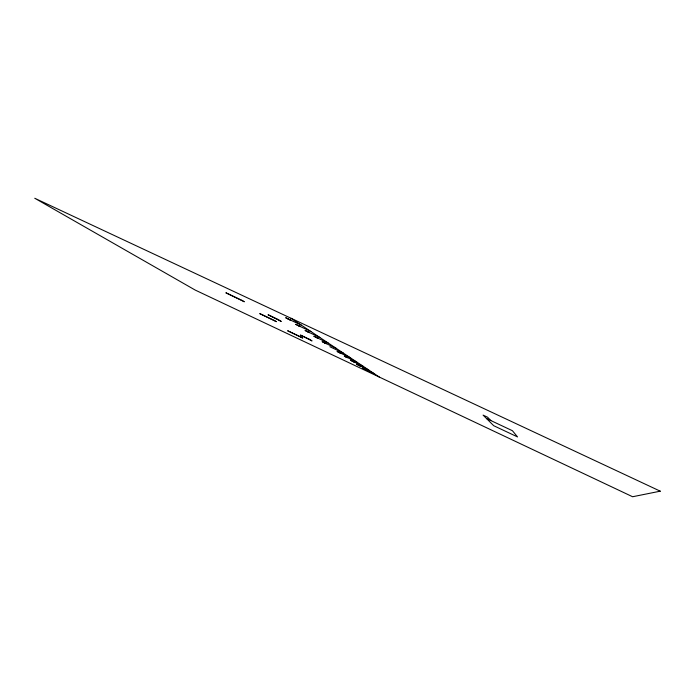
<?xml version="1.0" encoding="UTF-8"?>
<svg xmlns="http://www.w3.org/2000/svg" width="695" height="695" viewBox="0 0 695 695"><rect width="100%" height="100%" fill="white"/><g stroke="black" fill="none" stroke-linecap="round" stroke-linejoin="round"><path stroke-width="1.04" d="M329.873 346.727L343.313 353.077M287.991 318.892L301.378 325.173M297.981 325.451L310.934 331.532M307.294 331.567L319.848 337.457M316.008 337.284L328.179 343.009M486.535 418.538L512.423 430.718L517.54 436.929L493.693 425.696L483.095 415.115L487.551 417.2L490.826 420.562M324.174 342.644L335.98 348.204M339.064 352.417L350.211 357.673M345.91 356.83C351.349 359.619 340.272 354.268 345.91 356.83L356.709 361.999M352.287 361.096L362.851 366.083M358.359 365.084L368.654 369.94M364.119 368.863L374.145 373.597M290.979 318.249L379.427 377.116M660.25 491.174L632.606 496.743L195.182 290.058L34.75 198.257L660.25 491.174M295.792 324.365L300.223 326.537L295.792 324.365M337.197 351.505L340.967 353.338L337.197 351.505M305.192 330.525L309.466 332.61L305.192 330.525M313.975 336.276L318.102 338.3L313.975 336.276M322.237 341.679L326.207 343.625L322.237 341.679M350.558 360.245L354.094 361.973L350.558 360.245M356.683 364.258L360.114 365.935L356.683 364.258M362.486 368.063L365.822 369.688L362.486 368.063M285.819 317.797L290.302 320.03L285.819 317.797M242.129 300.422L225.858 292.777L244.31 301.778L242.129 300.422M278.104 319.465L268.053 314.739L281.267 321.472L278.104 319.465M274.551 320.569L259.73 313.593L276.332 321.681L274.551 320.569M309.492 339.325L300.422 335.051L312.029 340.932L309.492 339.325M301.23 337.153L287.626 330.742L302.707 338.074L301.23 337.153"/></g></svg>
